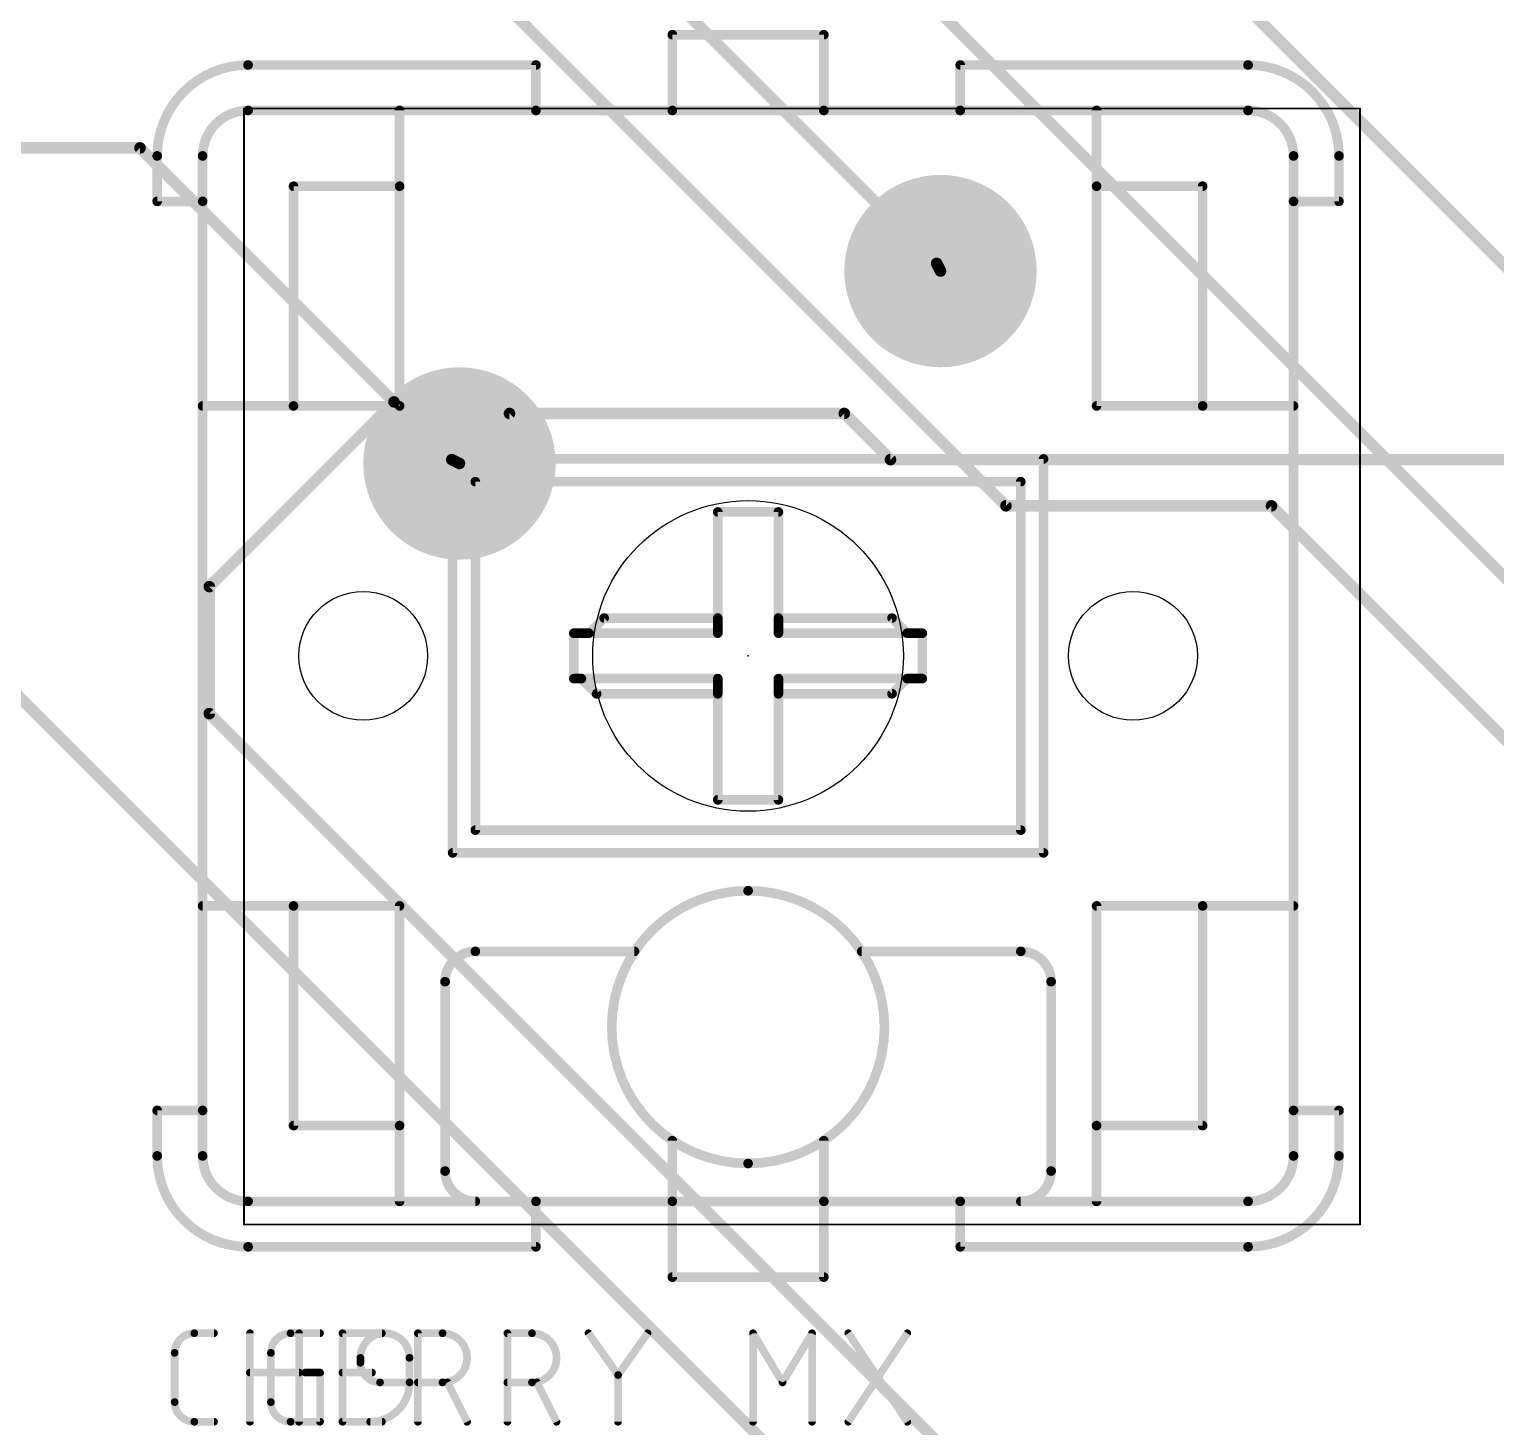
# Model space of a CAD drawing. Extents: x 8 to 150, y -13 to 106.
# Drawn here: x 31.15 to 50.51, y 58.41 to 76.85 of the extents above; entities that cross this region are included whole.
import ezdxf

# ---------------------------------------------------------------- set-up
doc = ezdxf.new("R2010")
doc.units = 0
for name, color, linetype in [('1', 22, 'CONTINUOUS'), ('16', 175, 'CONTINUOUS'), ('17', 82, 'CONTINUOUS'), ('20', 30, 'CONTINUOUS'), ('21', 253, 'CONTINUOUS'), ('23', 7, 'CONTINUOUS'), ('25', 253, 'CONTINUOUS'), ('49', 253, 'CONTINUOUS'), ('51', 253, 'CONTINUOUS')]:
    doc.layers.add(name, color=color, linetype=linetype)

# ---------------------------------------------------------------- blocks, each defined once
blk = doc.blocks.new('ROUNDP')
at = {"const_width": 0.5}
blk.add_lwpolyline([(0, -0.25, 1), (0, 0.25, 1), (0, -0.25)], format="xyb", dxfattribs=at)

msp = doc.modelspace()

# ---------------------------------------------------------------- linework, layer by layer
at = {"layer": '1', "const_width": 0.1524}
for points in [[(43.1292, 73.7616), (34.29, 82.6008)], [(68.1228, 52.1208), (38.1, 82.1436)], [(44.0436, 70.5612), (33.9852, 80.6196)], [(32.6136, 75.2856), (23.622, 75.2856)], [(35.9664, 71.9328), (32.6136, 75.2856)], [(43.1292, 73.7616), (43.18, 73.66)], [(44.45, 54.61), (25.4508, 73.6092)], [(33.528, 69.4944), (35.9664, 71.9328)], [(36.7284, 71.1708), (35.9664, 71.9328)], [(35.9664, 71.9328), (36.83, 71.12)], [(36.7284, 71.1708), (36.83, 71.12)], [(47.5488, 70.5612), (44.0436, 70.5612)], [(63.5, 54.61), (47.5488, 70.5612)], [(33.528, 67.818), (33.528, 69.4944)], [(49.2252, 52.1208), (33.528, 67.818)]]:
    msp.add_lwpolyline(points, dxfattribs=at)
at = {"layer": '1', "const_width": 0.0762}
for points in [[(32.6405, 75.3125, 1), (32.5867, 75.2587)], [(32.6136, 75.2475, 1), (32.6136, 75.3237)], [(43.1633, 73.7786, 1), (43.0951, 73.7446)], [(43.1023, 73.7347, 1), (43.1561, 73.7885)], [(43.1459, 73.643, 1), (43.2141, 73.677)], [(35.9925, 71.9605, 1), (35.9403, 71.9051)], [(35.9933, 71.9597, 1), (35.9395, 71.9059)], [(35.9933, 71.9059, 1), (35.9395, 71.9597)], [(35.9395, 71.9059, 1), (35.9933, 71.9597)], [(36.7454, 71.2049, 1), (36.7114, 71.1367)], [(36.7015, 71.1439, 1), (36.7553, 71.1977)], [(36.8039, 71.0923, 1), (36.8561, 71.1477)], [(36.813, 71.0859, 1), (36.847, 71.1541)], [(44.0436, 70.5993, 1), (44.0436, 70.5231)], [(44.0167, 70.5343, 1), (44.0705, 70.5881)], [(47.5757, 70.5881, 1), (47.5219, 70.5343)], [(47.5488, 70.5231, 1), (47.5488, 70.5993)], [(33.5661, 69.4944, 1), (33.4899, 69.4944)], [(33.5011, 69.5213, 1), (33.5549, 69.4675)], [(33.4899, 67.818, 1), (33.5661, 67.818)], [(33.5549, 67.8449, 1), (33.5011, 67.7911)]]:
    msp.add_lwpolyline(points, format="xyb", dxfattribs=at)
at = {"layer": '16', "const_width": 0.1524}
for points in [[(51.6636, 72.6948), (33.3756, 90.9828)], [(36.83, 71.12), (37.4904, 71.7804)], [(37.4904, 71.7804), (41.91, 71.7804)], [(41.91, 71.7804), (42.5196, 71.1708)], [(42.5196, 71.1708), (57.15, 71.1708)]]:
    msp.add_lwpolyline(points, dxfattribs=at)
at = {"layer": '16', "const_width": 0.0762}
for points in [[(37.4904, 71.8185, 1), (37.4904, 71.7423)], [(37.5173, 71.7535, 1), (37.4635, 71.8073)], [(41.9369, 71.8073, 1), (41.8831, 71.7535)], [(41.91, 71.7423, 1), (41.91, 71.8185)], [(42.5196, 71.2089, 1), (42.5196, 71.1327)], [(42.4927, 71.1439, 1), (42.5465, 71.1977)], [(36.8031, 71.1469, 1), (36.8569, 71.0931)]]:
    msp.add_lwpolyline(points, format="xyb", dxfattribs=at)
at = {"layer": '20'}
for centre, radius in [((40.64, 68.58), 2.05), ((35.56, 68.58), 0.85), ((45.72, 68.58), 0.85)]:
    msp.add_circle(centre, radius, dxfattribs=at)
at = {"layer": '21'}
for points, const_width in [([(39.6718, 76.78, 1), (39.6082, 76.78)], 0.0635), ([(39.64, 76.8118, 1), (39.64, 76.7482)], 0.0635), ([(41.6718, 76.78, 1), (41.6082, 76.78)], 0.0635), ([(41.64, 76.7482, 1), (41.64, 76.8118)], 0.0635), ([(34.04, 76.38, 0.4142), (32.84, 75.18)], 0.127), ([(34.04, 76.4118, 1), (34.04, 76.3483)], 0.0635), ([(34.04, 76.3483, 1), (34.04, 76.4118)], 0.0635), ([(37.8718, 76.38, 1), (37.8083, 76.38)], 0.0635), ([(37.84, 76.3483, 1), (37.84, 76.4118)], 0.0635), ([(43.44, 76.4118, 1), (43.44, 76.3483)], 0.0635), ([(43.4718, 76.38, 1), (43.4083, 76.38)], 0.0635), ([(47.24, 76.4118, 1), (47.24, 76.3483)], 0.0635), ([(48.44, 75.18, 0.4142), (47.24, 76.38)], 0.127), ([(47.24, 76.3483, 1), (47.24, 76.4118)], 0.0635), ([(34.04, 75.78, 0.4142), (33.44, 75.18)], 0.127), ([(34.04, 75.8118, 1), (34.04, 75.7482)], 0.0635), ([(34.04, 75.7482, 1), (34.04, 75.8118)], 0.0635), ([(37.84, 75.8118, 1), (37.84, 75.7482)], 0.0635), ([(37.8083, 75.78, 1), (37.8718, 75.78)], 0.0635), ([(37.84, 75.7482, 1), (37.84, 75.8118)], 0.0635), ([(39.64, 75.8118, 1), (39.64, 75.7482)], 0.0635), ([(39.6082, 75.78, 1), (39.6718, 75.78)], 0.0635), ([(39.64, 75.7482, 1), (39.64, 75.8118)], 0.0635), ([(41.64, 75.8118, 1), (41.64, 75.7482)], 0.0635), ([(41.6082, 75.78, 1), (41.6718, 75.78)], 0.0635), ([(41.64, 75.7482, 1), (41.64, 75.8118)], 0.0635), ([(43.44, 75.8118, 1), (43.44, 75.7482)], 0.0635), ([(43.4083, 75.78, 1), (43.4718, 75.78)], 0.0635), ([(43.44, 75.7482, 1), (43.44, 75.8118)], 0.0635), ([(47.24, 75.8118, 1), (47.24, 75.7482)], 0.0635), ([(47.84, 75.18, 0.4142), (47.24, 75.78)], 0.127), ([(47.24, 75.7482, 1), (47.24, 75.8118)], 0.0635), ([(32.8718, 75.18, 1), (32.8083, 75.18)], 0.0635), ([(32.8083, 75.18, 1), (32.8718, 75.18)], 0.0635), ([(33.4718, 75.18, 1), (33.4083, 75.18)], 0.0635), ([(33.4083, 75.18, 1), (33.4718, 75.18)], 0.0635), ([(47.8718, 75.18, 1), (47.8083, 75.18)], 0.0635), ([(47.8083, 75.18, 1), (47.8718, 75.18)], 0.0635), ([(48.4718, 75.18, 1), (48.4083, 75.18)], 0.0635), ([(48.4083, 75.18, 1), (48.4718, 75.18)], 0.0635), ([(32.84, 74.6118, 1), (32.84, 74.5482)], 0.0635), ([(32.8083, 74.58, 1), (32.8718, 74.58)], 0.0635), ([(33.4718, 74.58, 1), (33.4083, 74.58)], 0.0635), ([(33.4083, 74.58, 1), (33.4718, 74.58)], 0.0635), ([(33.44, 74.5482, 1), (33.44, 74.6118)], 0.0635), ([(47.84, 74.6118, 1), (47.84, 74.5482)], 0.0635), ([(47.8718, 74.58, 1), (47.8083, 74.58)], 0.0635), ([(47.8083, 74.58, 1), (47.8718, 74.58)], 0.0635), ([(48.4083, 74.58, 1), (48.4718, 74.58)], 0.0635), ([(48.44, 74.5482, 1), (48.44, 74.6118)], 0.0635), ([(32.84, 62.6118, 1), (32.84, 62.5483)], 0.0635), ([(32.8718, 62.58, 1), (32.8083, 62.58)], 0.0635), ([(33.4718, 62.58, 1), (33.4083, 62.58)], 0.0635), ([(33.4083, 62.58, 1), (33.4718, 62.58)], 0.0635), ([(33.44, 62.5483, 1), (33.44, 62.6118)], 0.0635), ([(47.84, 62.6118, 1), (47.84, 62.5483)], 0.0635), ([(47.8718, 62.58, 1), (47.8083, 62.58)], 0.0635), ([(47.8083, 62.58, 1), (47.8718, 62.58)], 0.0635), ([(48.4718, 62.58, 1), (48.4083, 62.58)], 0.0635), ([(48.44, 62.5483, 1), (48.44, 62.6118)], 0.0635), ([(32.84, 61.98, 0.4142), (34.04, 60.78)], 0.127), ([(32.8718, 61.98, 1), (32.8083, 61.98)], 0.0635), ([(32.8083, 61.98, 1), (32.8718, 61.98)], 0.0635), ([(33.44, 61.98, 0.4142), (34.04, 61.38)], 0.127), ([(33.4718, 61.98, 1), (33.4083, 61.98)], 0.0635), ([(33.4083, 61.98, 1), (33.4718, 61.98)], 0.0635), ([(47.24, 60.78, 0.4142), (48.44, 61.98)], 0.127), ([(47.24, 61.38, 0.4142), (47.84, 61.98)], 0.127), ([(47.8718, 61.98, 1), (47.8083, 61.98)], 0.0635), ([(47.8083, 61.98, 1), (47.8718, 61.98)], 0.0635), ([(48.4718, 61.98, 1), (48.4083, 61.98)], 0.0635), ([(48.4083, 61.98, 1), (48.4718, 61.98)], 0.0635), ([(34.04, 61.4118, 1), (34.04, 61.3483)], 0.0635), ([(34.04, 61.3483, 1), (34.04, 61.4118)], 0.0635), ([(37.84, 61.4118, 1), (37.84, 61.3483)], 0.0635), ([(37.8718, 61.38, 1), (37.8083, 61.38)], 0.0635), ([(37.84, 61.3483, 1), (37.84, 61.4118)], 0.0635), ([(39.6718, 61.38, 1), (39.6082, 61.38)], 0.0635), ([(39.64, 61.4118, 1), (39.64, 61.3483)], 0.0635), ([(39.64, 61.3483, 1), (39.64, 61.4118)], 0.0635), ([(41.6718, 61.38, 1), (41.6082, 61.38)], 0.0635), ([(41.64, 61.4118, 1), (41.64, 61.3483)], 0.0635), ([(41.64, 61.3483, 1), (41.64, 61.4118)], 0.0635), ([(43.44, 61.4118, 1), (43.44, 61.3483)], 0.0635), ([(43.4718, 61.38, 1), (43.4083, 61.38)], 0.0635), ([(43.44, 61.3483, 1), (43.44, 61.4118)], 0.0635), ([(47.24, 61.4118, 1), (47.24, 61.3483)], 0.0635), ([(47.24, 61.3483, 1), (47.24, 61.4118)], 0.0635), ([(34.04, 60.8118, 1), (34.04, 60.7482)], 0.0635), ([(34.04, 60.7482, 1), (34.04, 60.8118)], 0.0635), ([(37.8083, 60.78, 1), (37.8718, 60.78)], 0.0635), ([(37.84, 60.7482, 1), (37.84, 60.8118)], 0.0635), ([(43.44, 60.8118, 1), (43.44, 60.7482)], 0.0635), ([(43.4083, 60.78, 1), (43.4718, 60.78)], 0.0635), ([(47.24, 60.8118, 1), (47.24, 60.7482)], 0.0635), ([(47.24, 60.7482, 1), (47.24, 60.8118)], 0.0635), ([(39.6082, 60.38, 1), (39.6718, 60.38)], 0.0635), ([(39.64, 60.4118, 1), (39.64, 60.3483)], 0.0635), ([(41.6082, 60.38, 1), (41.6718, 60.38)], 0.0635), ([(41.64, 60.3483, 1), (41.64, 60.4118)], 0.0635)]:
    msp.add_lwpolyline(points, format="xyb", dxfattribs=dict(at, const_width=const_width))
at = {"layer": '21', "const_width": 0.127}
for points in [[(39.64, 76.78), (39.64, 75.78)], [(41.64, 76.78), (39.64, 76.78)], [(41.64, 76.78), (41.64, 75.78)], [(34.04, 76.38), (37.84, 76.38)], [(37.84, 76.38), (37.84, 75.78)], [(43.44, 76.38), (47.24, 76.38)], [(43.44, 76.38), (43.44, 75.78)], [(34.04, 75.78), (37.84, 75.78)], [(37.84, 75.78), (39.64, 75.78)], [(39.64, 75.78), (41.64, 75.78)], [(41.64, 75.78), (43.44, 75.78)], [(43.44, 75.78), (47.24, 75.78)], [(32.84, 74.58), (32.84, 75.18)], [(33.44, 74.58), (33.44, 75.18)], [(47.84, 75.18), (47.84, 74.58)], [(48.44, 75.18), (48.44, 74.58)], [(33.44, 74.58), (32.84, 74.58)], [(33.44, 62.58), (33.44, 74.58)], [(47.84, 74.58), (47.84, 62.58)], [(47.84, 74.58), (48.44, 74.58)], [(32.84, 61.98), (32.84, 62.58)], [(33.44, 62.58), (32.84, 62.58)], [(33.44, 61.98), (33.44, 62.58)], [(47.84, 62.58), (47.84, 61.98)], [(47.84, 62.58), (48.44, 62.58)], [(48.44, 62.58), (48.44, 61.98)], [(37.84, 61.38), (34.04, 61.38)], [(39.64, 61.38), (37.84, 61.38)], [(37.84, 61.38), (37.84, 60.78)], [(41.64, 61.38), (39.64, 61.38)], [(39.64, 61.38), (39.64, 60.38)], [(43.44, 61.38), (41.64, 61.38)], [(41.64, 61.38), (41.64, 60.38)], [(47.24, 61.38), (43.44, 61.38)], [(43.44, 61.38), (43.44, 60.78)], [(37.84, 60.78), (34.04, 60.78)], [(47.24, 60.78), (43.44, 60.78)], [(41.64, 60.38), (39.64, 60.38)]]:
    msp.add_lwpolyline(points, dxfattribs=at)
at = {"layer": '23'}
msp.add_point((40.64, 68.58), dxfattribs=at)
at = {"layer": '25'}
for points, const_width in [([(33.3304, 59.6392, 0.4142), (33.0708, 59.3796)], 0.1016), ([(33.3304, 59.6646, 1), (33.3304, 59.6138)], 0.0508), ([(33.3304, 59.6138, 1), (33.3304, 59.6646)], 0.0508), ([(33.5901, 59.6138, 1), (33.5901, 59.6646)], 0.0508), ([(34.0901, 59.6392, 1), (34.0393, 59.6392)], 0.0508), ([(34.6004, 59.6392, 0.4142), (34.3408, 59.3796)], 0.1016), ([(34.6004, 59.6646, 1), (34.6004, 59.6138)], 0.0508), ([(34.6004, 59.6138, 1), (34.6004, 59.6646)], 0.0508), ([(34.7392, 59.6392, 1), (34.6884, 59.6392)], 0.0508), ([(34.9899, 59.6138, 1), (34.9899, 59.6646)], 0.0508), ([(35.3116, 59.6392, 1), (35.2608, 59.6392)], 0.0508), ([(35.2862, 59.6646, 1), (35.2862, 59.6138)], 0.0508), ([(36.171, 59.3146, 1), (35.5219, 59.3146)], 0.1016), ([(35.8055, 59.6138, 1), (35.8055, 59.6646)], 0.0508), ([(36.3073, 59.6392, 1), (36.2565, 59.6392)], 0.0508), ([(36.2819, 59.6646, 1), (36.2819, 59.6138)], 0.0508), ([(36.6064, 58.9901, 1), (36.6064, 59.6392)], 0.1016), ([(36.6064, 59.6646, 1), (36.6064, 59.6138)], 0.0508), ([(36.6064, 59.6138, 1), (36.6064, 59.6646)], 0.0508), ([(37.4884, 59.6392, 1), (37.4376, 59.6392)], 0.0508), ([(37.463, 59.6646, 1), (37.463, 59.6138)], 0.0508), ([(37.7875, 58.9901, 1), (37.7875, 59.6392)], 0.1016), ([(37.7875, 59.6646, 1), (37.7875, 59.6138)], 0.0508), ([(37.7875, 59.6138, 1), (37.7875, 59.6646)], 0.0508), ([(38.5545, 59.6538, 1), (38.5129, 59.6246)], 0.0508), ([(39.3334, 59.6246, 1), (39.2919, 59.6538)], 0.0508), ([(40.7308, 59.6392, 1), (40.68, 59.6392)], 0.0508), ([(40.7272, 59.6523, 1), (40.6836, 59.6261)], 0.0508), ([(41.5097, 59.6392, 1), (41.4589, 59.6392)], 0.0508), ([(41.5061, 59.6261, 1), (41.4626, 59.6523)], 0.0508), ([(41.9838, 59.6533, 1), (41.9416, 59.6251)], 0.0508), ([(42.7628, 59.6251, 1), (42.7205, 59.6533)], 0.0508), ([(33.0962, 59.3796, 1), (33.0454, 59.3796)], 0.0508), ([(34.3662, 59.3796, 1), (34.3154, 59.3796)], 0.0508), ([(33.0454, 59.3796, 1), (33.0962, 59.3796)], 0.0508), ([(34.3154, 59.3796, 1), (34.3662, 59.3796)], 0.0508), ([(35.5473, 59.3146, 1), (35.4965, 59.3146)], 0.0508), ([(35.4965, 59.3146, 1), (35.5473, 59.3146)], 0.0508), ([(35.5219, 59.2497, 0.4142), (35.7815, 58.9901)], 0.1016), ([(35.5473, 59.2497, 1), (35.4965, 59.2497)], 0.0508), ([(35.4965, 59.2497, 1), (35.5473, 59.2497)], 0.0508), ([(36.1964, 59.3146, 1), (36.1456, 59.3146)], 0.0508), ([(36.1456, 59.3146, 1), (36.1964, 59.3146)], 0.0508), ([(34.0647, 59.1453, 1), (34.0647, 59.0945)], 0.0508), ([(34.7138, 59.0945, 1), (34.7138, 59.1453)], 0.0508), ([(34.7952, 59.1453, 1), (34.7952, 59.0945)], 0.0508), ([(35.0153, 59.1199, 1), (34.9645, 59.1199)], 0.0508), ([(34.9899, 59.0945, 1), (34.9899, 59.1453)], 0.0508), ([(35.2862, 59.1453, 1), (35.2862, 59.0945)], 0.0508), ([(35.6517, 58.4708, 0.4142), (36.171, 58.9901)], 0.1016), ([(35.6756, 59.0945, 1), (35.6756, 59.1453)], 0.0508), ([(35.7815, 59.0155, 1), (35.7815, 58.9647)], 0.0508), ([(35.7815, 58.9647, 1), (35.7815, 59.0155)], 0.0508), ([(36.1964, 58.9901, 1), (36.1456, 58.9901)], 0.0508), ([(36.171, 58.9647, 1), (36.171, 59.0155)], 0.0508), ([(36.2819, 59.0155, 1), (36.2819, 58.9647)], 0.0508), ([(36.6064, 59.0155, 1), (36.6064, 58.9647)], 0.0508), ([(36.6064, 58.9647, 1), (36.6064, 59.0155)], 0.0508), ([(36.6941, 59.0014, 1), (36.6486, 58.9787)], 0.0508), ([(37.463, 59.0155, 1), (37.463, 58.9647)], 0.0508), ([(37.7875, 59.0155, 1), (37.7875, 58.9647)], 0.0508), ([(37.7875, 58.9647, 1), (37.7875, 59.0155)], 0.0508), ([(37.8752, 59.0014, 1), (37.8297, 58.9787)], 0.0508), ([(38.9024, 59.1021, 1), (38.9439, 59.0728)], 0.0508), ([(38.9486, 59.0875, 1), (38.8978, 59.0875)], 0.0508), ([(38.9024, 59.0728, 1), (38.9439, 59.1021)], 0.0508), ([(36.1456, 58.9901, 1), (36.1964, 58.9901)], 0.0508), ([(41.0731, 59.0032, 1), (41.1166, 58.977)], 0.0508), ([(41.0731, 58.977, 1), (41.1166, 59.0032)], 0.0508), ([(33.0708, 58.7304, 0.4142), (33.3304, 58.4708)], 0.1016), ([(33.0962, 58.7304, 1), (33.0454, 58.7304)], 0.0508), ([(33.0454, 58.7304, 1), (33.0962, 58.7304)], 0.0508), ([(34.3408, 58.7304, 0.4142), (34.6004, 58.4708)], 0.1016), ([(34.3662, 58.7304, 1), (34.3154, 58.7304)], 0.0508), ([(34.3154, 58.7304, 1), (34.3662, 58.7304)], 0.0508), ([(33.3304, 58.4962, 1), (33.3304, 58.4454)], 0.0508), ([(33.3304, 58.4454, 1), (33.3304, 58.4962)], 0.0508), ([(33.5901, 58.4454, 1), (33.5901, 58.4962)], 0.0508), ([(34.0393, 58.4708, 1), (34.0901, 58.4708)], 0.0508), ([(34.6004, 58.4962, 1), (34.6004, 58.4454)], 0.0508), ([(34.6004, 58.4454, 1), (34.6004, 58.4962)], 0.0508), ([(34.6884, 58.4708, 1), (34.7392, 58.4708)], 0.0508), ([(34.9645, 58.4708, 1), (35.0153, 58.4708)], 0.0508), ([(34.9899, 58.4454, 1), (34.9899, 58.4962)], 0.0508), ([(35.2862, 58.4962, 1), (35.2862, 58.4454)], 0.0508), ([(35.2608, 58.4708, 1), (35.3116, 58.4708)], 0.0508), ([(35.6517, 58.4962, 1), (35.6517, 58.4454)], 0.0508), ([(35.8055, 58.4454, 1), (35.8055, 58.4962)], 0.0508), ([(36.2565, 58.4708, 1), (36.3073, 58.4708)], 0.0508), ([(36.9083, 58.4594, 1), (36.9537, 58.4822)], 0.0508), ([(37.4376, 58.4708, 1), (37.4884, 58.4708)], 0.0508), ([(38.0894, 58.4594, 1), (38.1348, 58.4822)], 0.0508), ([(38.8978, 58.4708, 1), (38.9486, 58.4708)], 0.0508), ([(40.68, 58.4708, 1), (40.7308, 58.4708)], 0.0508), ([(41.4589, 58.4708, 1), (41.5097, 58.4708)], 0.0508), ([(41.9416, 58.4849, 1), (41.9838, 58.4567)], 0.0508), ([(42.7205, 58.4567, 1), (42.7628, 58.4849)], 0.0508)]:
    msp.add_lwpolyline(points, format="xyb", dxfattribs=dict(at, const_width=const_width))
at = {"layer": '25', "const_width": 0.1016}
for points in [[(33.3304, 59.6392), (33.5901, 59.6392)], [(34.0647, 58.4708), (34.0647, 59.6392)], [(34.6004, 59.6392), (34.9899, 59.6392)], [(34.7138, 59.6392), (34.7138, 58.4708)], [(35.2862, 58.4708), (35.2862, 59.6392)], [(35.2862, 59.6392), (35.8055, 59.6392)], [(36.2819, 58.4708), (36.2819, 59.6392)], [(36.2819, 59.6392), (36.6064, 59.6392)], [(37.463, 58.4708), (37.463, 59.6392)], [(37.463, 59.6392), (37.7875, 59.6392)], [(38.5337, 59.6392), (38.9232, 59.0875)], [(38.9232, 59.0875), (39.3126, 59.6392)], [(40.7054, 58.4708), (40.7054, 59.6392)], [(40.7054, 59.6392), (41.0949, 58.9901)], [(41.0949, 58.9901), (41.4843, 59.6392)], [(41.4843, 59.6392), (41.4843, 58.4708)], [(41.9627, 58.4708), (42.7416, 59.6392)], [(41.9627, 59.6392), (42.7416, 58.4708)], [(33.0708, 58.7304), (33.0708, 59.3796)], [(34.3408, 58.7304), (34.3408, 59.3796)], [(35.5219, 59.2497), (35.5219, 59.3146)], [(36.171, 59.3146), (36.171, 58.9901)], [(34.0647, 59.1199), (34.7138, 59.1199)], [(34.7952, 59.1199), (34.9899, 59.1199)], [(34.9899, 59.1199), (34.9899, 58.4708)], [(35.2862, 59.1199), (35.6756, 59.1199)], [(36.171, 58.9901), (35.7815, 58.9901)], [(36.6064, 58.9901), (36.2819, 58.9901)], [(36.931, 58.4708), (36.6713, 58.9901)], [(37.7875, 58.9901), (37.463, 58.9901)], [(38.1121, 58.4708), (37.8524, 58.9901)], [(38.9232, 58.4708), (38.9232, 59.0875)], [(33.5901, 58.4708), (33.3304, 58.4708)], [(34.9899, 58.4708), (34.6004, 58.4708)], [(35.8055, 58.4708), (35.2862, 58.4708)]]:
    msp.add_lwpolyline(points, dxfattribs=at)
at = {"layer": '49', "const_width": 0.025}
for points in [[(48.7185, 75.8063), (33.9865, 75.8063)], [(33.9865, 75.8063), (33.9865, 61.0743)], [(48.7185, 61.0743), (48.7185, 75.8063)], [(33.9865, 61.0743), (48.7185, 61.0743)]]:
    msp.add_lwpolyline(points, dxfattribs=at)
at = {"layer": '49', "const_width": 0.0125}
for points in [[(33.9865, 75.8126, 1), (33.9865, 75.8001)], [(33.9927, 75.8063, 1), (33.9802, 75.8063)], [(48.7247, 75.8063, 1), (48.7122, 75.8063)], [(48.7185, 75.8001, 1), (48.7185, 75.8126)], [(33.9865, 61.0806, 1), (33.9865, 61.068)], [(33.9802, 61.0743, 1), (33.9927, 61.0743)], [(48.7122, 61.0743, 1), (48.7247, 61.0743)], [(48.7185, 61.068, 1), (48.7185, 61.0806)]]:
    msp.add_lwpolyline(points, format="xyb", dxfattribs=at)
at = {"layer": '51'}
for points, const_width in [([(36.0718, 75.78, 1), (36.0082, 75.78)], 0.0635), ([(45.2718, 75.78, 1), (45.2082, 75.78)], 0.0635), ([(34.6718, 74.78, 1), (34.6082, 74.78)], 0.0635), ([(34.64, 74.8118, 1), (34.64, 74.7482)], 0.0635), ([(36.0718, 74.78, 1), (36.0082, 74.78)], 0.0635), ([(36.0082, 74.78, 1), (36.0718, 74.78)], 0.0635), ([(36.04, 74.7482, 1), (36.04, 74.8118)], 0.0635), ([(45.2718, 74.78, 1), (45.2082, 74.78)], 0.0635), ([(45.24, 74.8118, 1), (45.24, 74.7482)], 0.0635), ([(45.2082, 74.78, 1), (45.2718, 74.78)], 0.0635), ([(46.6718, 74.78, 1), (46.6082, 74.78)], 0.0635), ([(46.64, 74.7482, 1), (46.64, 74.8118)], 0.0635), ([(33.44, 71.9118, 1), (33.44, 71.8483)], 0.0635), ([(34.6082, 71.88, 1), (34.6718, 71.88)], 0.0635), ([(34.64, 71.9118, 1), (34.64, 71.8483)], 0.0635), ([(34.64, 71.8483, 1), (34.64, 71.9118)], 0.0635), ([(36.0082, 71.88, 1), (36.0718, 71.88)], 0.0635), ([(36.04, 71.8483, 1), (36.04, 71.9118)], 0.0635), ([(45.2082, 71.88, 1), (45.2718, 71.88)], 0.0635), ([(45.24, 71.9118, 1), (45.24, 71.8483)], 0.0635), ([(46.6082, 71.88, 1), (46.6718, 71.88)], 0.0635), ([(46.64, 71.9118, 1), (46.64, 71.8483)], 0.0635), ([(46.64, 71.8483, 1), (46.64, 71.9118)], 0.0635), ([(47.84, 71.8483, 1), (47.84, 71.9118)], 0.0635), ([(36.7718, 71.18, 1), (36.7082, 71.18)], 0.0635), ([(36.74, 71.2118, 1), (36.74, 71.1483)], 0.0635), ([(44.5718, 71.18, 1), (44.5082, 71.18)], 0.0635), ([(44.54, 71.1483, 1), (44.54, 71.2118)], 0.0635), ([(37.0718, 70.88, 1), (37.0082, 70.88)], 0.0635), ([(37.04, 70.9118, 1), (37.04, 70.8483)], 0.0635), ([(44.2718, 70.88, 1), (44.2082, 70.88)], 0.0635), ([(44.24, 70.8483, 1), (44.24, 70.9118)], 0.0635), ([(40.2718, 70.48, 1), (40.2082, 70.48)], 0.0635), ([(40.24, 70.5118, 1), (40.24, 70.4483)], 0.0635), ([(41.0718, 70.48, 1), (41.0082, 70.48)], 0.0635), ([(41.04, 70.4483, 1), (41.04, 70.5118)], 0.0635), ([(38.74, 69.1118, 1), (38.74, 69.0482)], 0.0635), ([(38.7625, 69.0575, 1), (38.7175, 69.1025)], 0.0635), ([(40.2718, 69.08, 1), (40.2082, 69.08)], 0.0635), ([(40.2082, 69.08, 1), (40.2718, 69.08)], 0.0635), ([(40.24, 69.0482, 1), (40.24, 69.1118)], 0.0635), ([(41.0718, 69.08, 1), (41.0082, 69.08)], 0.0635), ([(41.04, 69.1118, 1), (41.04, 69.0482)], 0.0635), ([(41.0082, 69.08, 1), (41.0718, 69.08)], 0.0635), ([(42.5625, 69.1025, 1), (42.5175, 69.0575)], 0.0635), ([(42.54, 69.0482, 1), (42.54, 69.1118)], 0.0635), ([(38.34, 68.9118, 1), (38.34, 68.8483)], 0.0635), ([(38.3718, 68.88, 1), (38.3083, 68.88)], 0.0635), ([(38.5175, 68.9025, 1), (38.5625, 68.8575)], 0.0635), ([(38.54, 68.9118, 1), (38.54, 68.8483)], 0.0635), ([(38.54, 68.8483, 1), (38.54, 68.9118)], 0.0635), ([(40.2082, 68.88, 1), (40.2718, 68.88)], 0.0635), ([(40.24, 68.8483, 1), (40.24, 68.9118)], 0.0635), ([(41.0082, 68.88, 1), (41.0718, 68.88)], 0.0635), ([(41.04, 68.9118, 1), (41.04, 68.8483)], 0.0635), ([(42.74, 68.9118, 1), (42.74, 68.8483)], 0.0635), ([(42.7175, 68.8575, 1), (42.7625, 68.9025)], 0.0635), ([(42.74, 68.8483, 1), (42.74, 68.9118)], 0.0635), ([(42.9718, 68.88, 1), (42.9083, 68.88)], 0.0635), ([(42.94, 68.8483, 1), (42.94, 68.9118)], 0.0635), ([(38.34, 68.3118, 1), (38.34, 68.2482)], 0.0635), ([(38.44, 68.3118, 1), (38.44, 68.2482)], 0.0635), ([(38.4625, 68.3025, 1), (38.4175, 68.2575)], 0.0635), ([(38.44, 68.2482, 1), (38.44, 68.3118)], 0.0635), ([(40.2718, 68.28, 1), (40.2082, 68.28)], 0.0635), ([(40.24, 68.2482, 1), (40.24, 68.3118)], 0.0635), ([(41.04, 68.3118, 1), (41.04, 68.2482)], 0.0635), ([(41.0718, 68.28, 1), (41.0082, 68.28)], 0.0635), ([(42.74, 68.3118, 1), (42.74, 68.2482)], 0.0635), ([(42.7625, 68.2575, 1), (42.7175, 68.3025)], 0.0635), ([(42.74, 68.2482, 1), (42.74, 68.3118)], 0.0635), ([(42.94, 68.2482, 1), (42.94, 68.3118)], 0.0635), ([(38.3083, 68.28, 1), (38.3718, 68.28)], 0.0635), ([(38.64, 68.1118, 1), (38.64, 68.0482)], 0.0635), ([(38.6175, 68.0575, 1), (38.6625, 68.1025)], 0.0635), ([(40.2718, 68.08, 1), (40.2082, 68.08)], 0.0635), ([(40.24, 68.0482, 1), (40.24, 68.1118)], 0.0635), ([(41.0718, 68.08, 1), (41.0082, 68.08)], 0.0635), ([(41.04, 68.1118, 1), (41.04, 68.0482)], 0.0635), ([(42.5175, 68.1025, 1), (42.5625, 68.0575)], 0.0635), ([(42.54, 68.0482, 1), (42.54, 68.1118)], 0.0635), ([(42.9083, 68.28, 1), (42.9718, 68.28)], 0.0635), ([(40.2082, 68.08, 1), (40.2718, 68.08)], 0.0635), ([(41.0082, 68.08, 1), (41.0718, 68.08)], 0.0635), ([(40.2082, 66.68, 1), (40.2718, 66.68)], 0.0635), ([(40.24, 66.7118, 1), (40.24, 66.6483)], 0.0635), ([(41.0082, 66.68, 1), (41.0718, 66.68)], 0.0635), ([(41.04, 66.6483, 1), (41.04, 66.7118)], 0.0635), ([(37.04, 66.3118, 1), (37.04, 66.2482)], 0.0635), ([(37.0082, 66.28, 1), (37.0718, 66.28)], 0.0635), ([(44.2082, 66.28, 1), (44.2718, 66.28)], 0.0635), ([(44.24, 66.2482, 1), (44.24, 66.3118)], 0.0635), ([(36.7082, 65.98, 1), (36.7718, 65.98)], 0.0635), ([(36.74, 66.0118, 1), (36.74, 65.9483)], 0.0635), ([(44.5082, 65.98, 1), (44.5718, 65.98)], 0.0635), ([(44.54, 65.9483, 1), (44.54, 66.0118)], 0.0635), ([(40.64, 65.48, 1), (40.64, 61.88)], 0.127), ([(40.64, 61.88, 1), (40.64, 65.48)], 0.127), ([(40.64, 65.5118, 1), (40.64, 65.4483)], 0.0635), ([(40.64, 65.4483, 1), (40.64, 65.5118)], 0.0635), ([(33.44, 65.3118, 1), (33.44, 65.2482)], 0.0635), ([(34.64, 65.3118, 1), (34.64, 65.2482)], 0.0635), ([(34.6718, 65.28, 1), (34.6082, 65.28)], 0.0635), ([(34.64, 65.2482, 1), (34.64, 65.3118)], 0.0635), ([(36.0718, 65.28, 1), (36.0082, 65.28)], 0.0635), ([(36.04, 65.2482, 1), (36.04, 65.3118)], 0.0635), ([(45.24, 65.3118, 1), (45.24, 65.2482)], 0.0635), ([(45.2718, 65.28, 1), (45.2082, 65.28)], 0.0635), ([(46.64, 65.3118, 1), (46.64, 65.2482)], 0.0635), ([(46.6718, 65.28, 1), (46.6082, 65.28)], 0.0635), ([(46.64, 65.2482, 1), (46.64, 65.3118)], 0.0635), ([(47.84, 65.2482, 1), (47.84, 65.3118)], 0.0635), ([(37.04, 64.68, 0.4142), (36.64, 64.28)], 0.127), ([(37.04, 64.7118, 1), (37.04, 64.6483)], 0.0635), ([(37.04, 64.6483, 1), (37.04, 64.7118)], 0.0635), ([(39.14, 64.6483, 1), (39.14, 64.7118)], 0.0635), ([(42.14, 64.7118, 1), (42.14, 64.6483)], 0.0635), ([(44.64, 64.28, 0.4142), (44.24, 64.68)], 0.127), ([(44.24, 64.7118, 1), (44.24, 64.6483)], 0.0635), ([(44.24, 64.6483, 1), (44.24, 64.7118)], 0.0635), ([(36.6718, 64.28, 1), (36.6082, 64.28)], 0.0635), ([(36.6082, 64.28, 1), (36.6718, 64.28)], 0.0635), ([(44.6718, 64.28, 1), (44.6082, 64.28)], 0.0635), ([(44.6082, 64.28, 1), (44.6718, 64.28)], 0.0635), ([(34.6082, 62.38, 1), (34.6718, 62.38)], 0.0635), ([(34.64, 62.4118, 1), (34.64, 62.3483)], 0.0635), ([(36.0718, 62.38, 1), (36.0082, 62.38)], 0.0635), ([(36.0082, 62.38, 1), (36.0718, 62.38)], 0.0635), ([(36.04, 62.3483, 1), (36.04, 62.4118)], 0.0635), ([(45.2718, 62.38, 1), (45.2082, 62.38)], 0.0635), ([(45.2082, 62.38, 1), (45.2718, 62.38)], 0.0635), ([(45.24, 62.4118, 1), (45.24, 62.3483)], 0.0635), ([(46.6082, 62.38, 1), (46.6718, 62.38)], 0.0635), ([(46.64, 62.3483, 1), (46.64, 62.4118)], 0.0635), ([(39.6718, 62.18, 1), (39.6082, 62.18)], 0.0635), ([(41.6718, 62.18, 1), (41.6082, 62.18)], 0.0635), ([(40.64, 61.9118, 1), (40.64, 61.8483)], 0.0635), ([(40.64, 61.8483, 1), (40.64, 61.9118)], 0.0635), ([(36.6718, 61.78, 1), (36.6082, 61.78)], 0.0635), ([(36.6082, 61.78, 1), (36.6718, 61.78)], 0.0635), ([(36.64, 61.78, 0.4142), (37.04, 61.38)], 0.127), ([(44.24, 61.38, 0.4142), (44.64, 61.78)], 0.127), ([(44.6718, 61.78, 1), (44.6082, 61.78)], 0.0635), ([(44.6082, 61.78, 1), (44.6718, 61.78)], 0.0635), ([(36.0082, 61.38, 1), (36.0718, 61.38)], 0.0635), ([(37.04, 61.3483, 1), (37.04, 61.4118)], 0.0635), ([(39.6082, 61.38, 1), (39.6718, 61.38)], 0.0635), ([(41.6082, 61.38, 1), (41.6718, 61.38)], 0.0635), ([(44.24, 61.4118, 1), (44.24, 61.3483)], 0.0635), ([(45.2082, 61.38, 1), (45.2718, 61.38)], 0.0635)]:
    msp.add_lwpolyline(points, format="xyb", dxfattribs=dict(at, const_width=const_width))
at = {"layer": '51', "const_width": 0.127}
for points in [[(36.04, 74.78), (36.04, 75.78)], [(45.24, 74.78), (45.24, 75.78)], [(34.64, 71.88), (34.64, 74.78)], [(34.64, 74.78), (36.04, 74.78)], [(36.04, 71.88), (36.04, 74.78)], [(45.24, 71.88), (45.24, 74.78)], [(45.24, 74.78), (46.64, 74.78)], [(46.64, 71.88), (46.64, 74.78)], [(33.44, 71.88), (34.64, 71.88)], [(34.64, 71.88), (36.04, 71.88)], [(45.24, 71.88), (46.64, 71.88)], [(46.64, 71.88), (47.84, 71.88)], [(36.74, 71.18), (44.54, 71.18)], [(36.74, 65.98), (36.74, 71.18)], [(44.54, 71.18), (44.54, 65.98)], [(37.04, 66.28), (37.04, 70.88)], [(37.04, 70.88), (44.24, 70.88)], [(44.24, 70.88), (44.24, 66.28)], [(40.24, 69.08), (40.24, 70.48)], [(40.24, 70.48), (41.04, 70.48)], [(41.04, 70.48), (41.04, 69.08)], [(38.54, 68.88), (38.74, 69.08)], [(38.74, 69.08), (40.24, 69.08)], [(40.24, 68.88), (40.24, 69.08)], [(41.04, 69.08), (41.04, 68.88)], [(41.04, 69.08), (42.54, 69.08)], [(42.74, 68.88), (42.54, 69.08)], [(38.34, 68.28), (38.34, 68.88)], [(38.34, 68.88), (38.54, 68.88)], [(38.54, 68.88), (40.24, 68.88)], [(41.04, 68.88), (42.74, 68.88)], [(42.74, 68.88), (42.94, 68.88)], [(42.94, 68.88), (42.94, 68.28)], [(38.34, 68.28), (38.44, 68.28)], [(40.24, 68.28), (38.44, 68.28)], [(38.44, 68.28), (38.64, 68.08)], [(40.24, 68.08), (40.24, 68.28)], [(42.74, 68.28), (41.04, 68.28)], [(41.04, 68.28), (41.04, 68.08)], [(42.54, 68.08), (42.74, 68.28)], [(42.94, 68.28), (42.74, 68.28)], [(38.64, 68.08), (40.24, 68.08)], [(40.24, 66.68), (40.24, 68.08)], [(41.04, 68.08), (41.04, 66.68)], [(41.04, 68.08), (42.54, 68.08)], [(41.04, 66.68), (40.24, 66.68)], [(44.24, 66.28), (37.04, 66.28)], [(44.54, 65.98), (36.74, 65.98)], [(33.44, 65.28), (34.64, 65.28)], [(34.64, 65.28), (36.04, 65.28)], [(34.64, 62.38), (34.64, 65.28)], [(36.04, 62.38), (36.04, 65.28)], [(45.24, 65.28), (46.64, 65.28)], [(45.24, 62.38), (45.24, 65.28)], [(46.64, 65.28), (47.84, 65.28)], [(46.64, 62.38), (46.64, 65.28)], [(39.14, 64.68), (37.04, 64.68)], [(44.24, 64.68), (42.14, 64.68)], [(36.64, 64.28), (36.64, 61.78)], [(44.64, 64.28), (44.64, 61.78)], [(34.64, 62.38), (36.04, 62.38)], [(36.04, 61.38), (36.04, 62.38)], [(45.24, 61.38), (45.24, 62.38)], [(45.24, 62.38), (46.64, 62.38)], [(39.64, 61.38), (39.64, 62.18)], [(41.64, 62.18), (41.64, 61.38)]]:
    msp.add_lwpolyline(points, dxfattribs=at)

# ---------------------------------------------------------------- block references
at = {"layer": '17', "xscale": 2.54, "yscale": 2.54}
for p in [(43.18, 73.66), (43.18, 73.66), (36.83, 71.12), (36.83, 71.12)]:
    msp.add_blockref('ROUNDP', p, dxfattribs=at)

doc.saveas('drawing.dxf')
